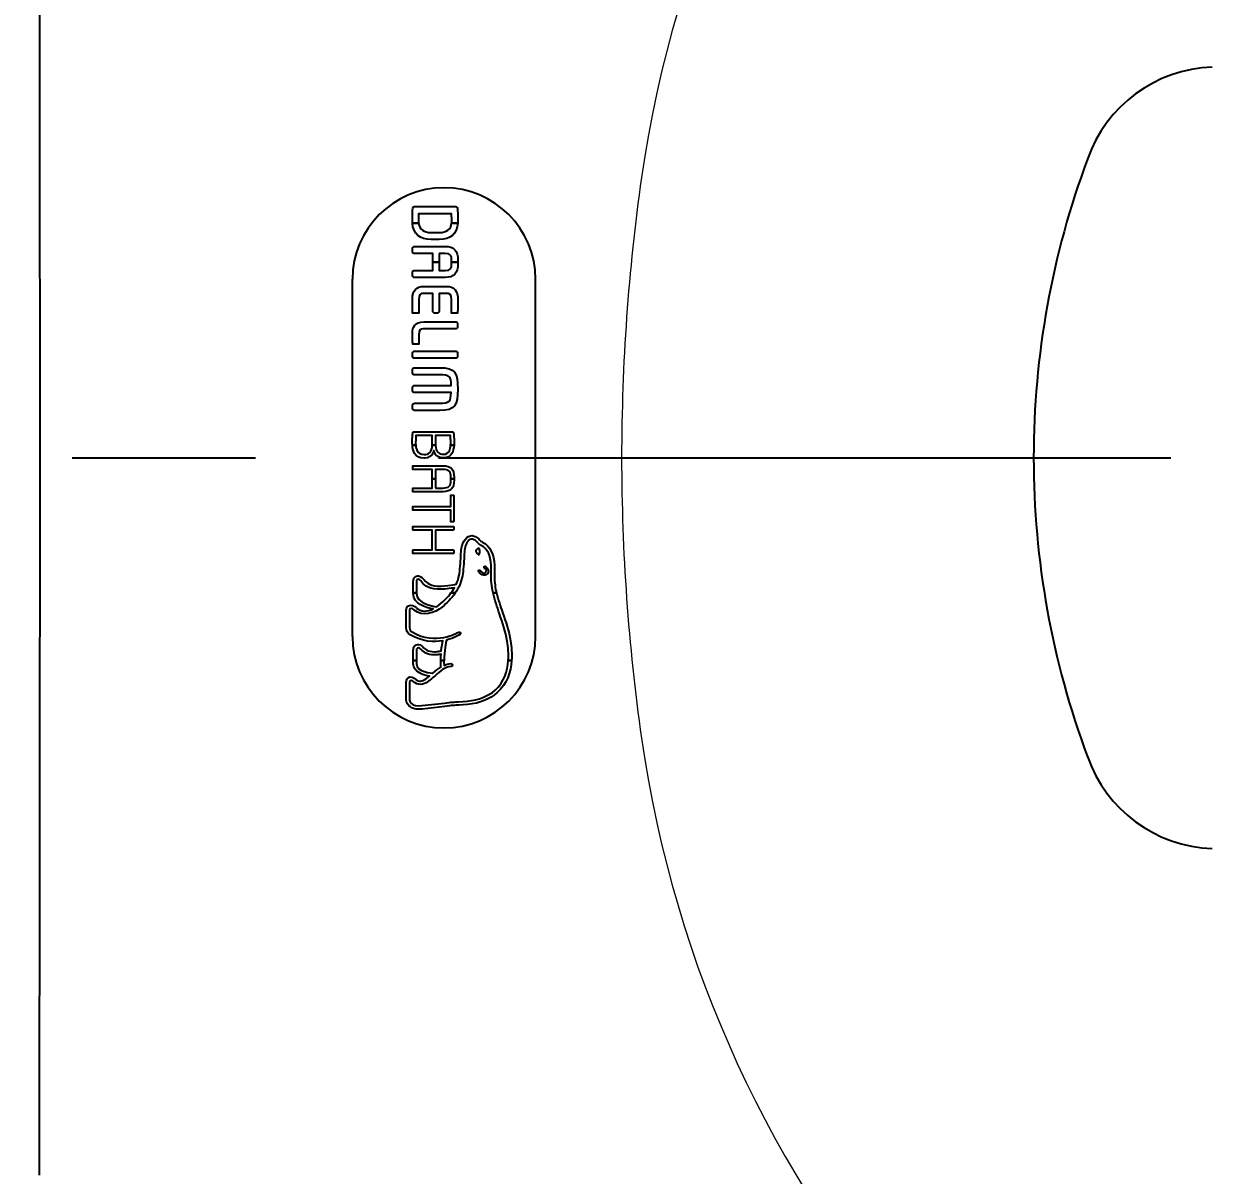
# Model space of a CAD drawing. Header units: millimetres. Extents: x 7257 to 9715, y -364 to 1930.
# Drawn here: x 7629.2 to 7759, y 1187.8 to 1313.5 of the extents above; entities that cross this region are included whole.
import ezdxf
from ezdxf.lldxf.tags import DXFTag

# ---------------------------------------------------------------- set-up
doc = ezdxf.new("R2010")
doc.units = ezdxf.units.MM
doc.linetypes.add('CENTER', pattern=[7, 4, -1, 1, -1])
doc.layers.add('3', color=3, linetype='Continuous', lineweight=15)
doc.layers.add('CENTER', color=2, linetype='CENTER')
doc.layers.add('THIN', color=8, linetype='Continuous')
doc.styles.get("Standard").update_dxf_attribs({"font": 'NanumGothic.ttf'})
tags = doc.linetypes.add('DASHED', pattern=[0.75, 0.5, -0.25]).pattern_tags.tags
tags[6:7] = [DXFTag(74, 4), DXFTag(75, 0), DXFTag(340, '0'), DXFTag(46, 1.0), DXFTag(50, 0.0), DXFTag(44, 0.0), DXFTag(45, 0.0)]
tags[4:5] = [DXFTag(74, 4), DXFTag(75, 0), DXFTag(340, '0'), DXFTag(46, 1.0), DXFTag(50, 0.0), DXFTag(44, 0.0), DXFTag(45, 0.0)]
doc.dimstyles.new('AM_ISO$0', dxfattribs={"dimtxt": 3.5, "dimasz": 2.5, "dimexe": 1, "dimexo": 1, "dimgap": 0.8, "dimtad": 1, "dimdec": 0, "dimlfac": 10, "dimdsep": 46, "dimtxsty": 'Standard', "dimcen": 0, "dimclrd": 256, "dimclre": 256, "dimclrt": 2, "dimadec": 0, "dimazin": 2, "dimtp": 0.1, "dimtm": 0.1, "dimtfac": 0.71, "dimtdec": 0, "dimtmove": 0, "dimatfit": 3, "dimfxl": 0, "dimlwd": -1, "dimlwe": -1, "dimarcsym": 0})

# ---------------------------------------------------------------- blocks, each defined once
blk = doc.blocks.new('*D18')
at = {"color": 3}
for p, q in [((7619.53, 1337.02), (7619.53, 1499.65)), ((8089.53, 1266.89), (8089.53, 1499.65)), ((7633.03, 1498.75), (8076.03, 1498.75))]:
    blk.add_line(p, q, dxfattribs=at)
for points in [[(7633.03, 1501), (7633.03, 1496.5), (7619.53, 1498.75)], [(8076.03, 1501), (8076.03, 1496.5), (8089.53, 1498.75)]]:
    blk.add_solid(points, dxfattribs=at)
at = {"layer": 'Defpoints', "color": 0}
for p in [(8089.53, 1498.75), (7619.53, 1336.12), (8089.53, 1265.99)]:
    blk.add_point(p, dxfattribs=at)
at = {"color": 2, "insert": (7854.53, 1514.07), "char_height": 27, "attachment_point": 5}
blk.add_mtext('470', dxfattribs=at)
blk = doc.blocks.new('2E12E')
at = {"color": 2}
for points in [[(6823.1, 1075.99), (6823.09, 1115.17), (6823.05, 1154.36)], [(6823.05, 997.63), (6823.09, 1036.81), (6823.1, 1075.99)]]:
    blk.add_lwpolyline(points, dxfattribs=at)
at = {"layer": 'THIN', "color": 2, "linetype": 'DASHED', "ltscale": 3}
for p, q in [((6857.22, 1056.49), (6857.22, 1095.49)), ((6877.22, 1056.49), (6877.22, 1095.49))]:
    blk.add_line(p, q, dxfattribs=at)
for centre, start, end in [((6867.22, 1095.49), 0, 180), ((6867.22, 1056.49), 180, 0)]:
    blk.add_arc(centre, 10, start, end, dxfattribs=at)
at = {"layer": 'THIN', "color": 2}
for points, knots in [([(6864.44, 1101.63), (6864.43, 1101.72), (6864.42, 1101.82), (6864.42, 1101.92), (6864.42, 1101.92), (6864.42, 1101.92), (6864.44, 1102.51), (6864.44, 1102.66), (6864.44, 1102.66), (6864.44, 1102.66), (6868.03, 1102.66), (6868.03, 1102.66), (6868.03, 1102.66), (6868.06, 1102.36), (6868.07, 1101.92), (6868.07, 1101.91), (6868.07, 1101.91), (6868.07, 1101.81), (6868.06, 1101.72), (6868.05, 1101.63), (6868.05, 1101.63), (6868.05, 1101.63), (6868.73, 1101.63), (6868.73, 1101.63), (6868.73, 1101.63), (6868.73, 1101.72), (6868.74, 1101.82), (6868.74, 1101.92), (6868.74, 1101.92), (6868.74, 1102.4), (6868.71, 1103.04), (6868.68, 1103.24), (6868.68, 1103.24), (6868.66, 1103.37), (6868.56, 1103.46), (6868.43, 1103.46), (6868.43, 1103.46), (6868.43, 1103.46), (6864.07, 1103.46), (6864.07, 1103.46), (6864.07, 1103.46), (6863.93, 1103.46), (6863.84, 1103.37), (6863.81, 1103.24), (6863.81, 1103.24), (6863.79, 1103.1), (6863.77, 1102.73), (6863.76, 1102.35), (6863.76, 1102.35), (6863.76, 1102.35), (6863.76, 1101.72), (6863.76, 1101.72), (6863.76, 1101.72), (6863.76, 1101.69), (6863.76, 1101.66), (6863.76, 1101.63), (6863.76, 1101.63), (6863.76, 1101.63), (6864.44, 1101.63), (6864.44, 1101.63)], [0, 0, 0, 0, 0.066667, 0.066667, 0.066667, 0.066667, 0.133333, 0.133333, 0.133333, 0.133333, 0.2, 0.2, 0.2, 0.2, 0.266667, 0.266667, 0.266667, 0.266667, 0.333333, 0.333333, 0.333333, 0.333333, 0.4, 0.4, 0.4, 0.4, 0.466667, 0.466667, 0.466667, 0.466667, 0.533333, 0.533333, 0.533333, 0.533333, 0.6, 0.6, 0.6, 0.6, 0.666667, 0.666667, 0.666667, 0.666667, 0.733333, 0.733333, 0.733333, 0.733333, 0.8, 0.8, 0.8, 0.8, 0.866667, 0.866667, 0.866667, 0.866667, 0.933333, 0.933333, 0.933333, 0.933333, 1, 1, 1, 1]), ([(6865.82, 1100.6), (6864.99, 1100.6), (6864.53, 1100.94), (6864.44, 1101.63), (6864.44, 1101.63), (6864.44, 1101.63), (6863.76, 1101.63), (6863.76, 1101.63), (6863.76, 1101.63), (6863.86, 1100.45), (6864.56, 1099.83), (6865.82, 1099.83), (6865.82, 1099.83), (6865.82, 1099.83), (6866.68, 1099.83), (6866.68, 1099.83), (6866.68, 1099.83), (6867.93, 1099.83), (6868.63, 1100.45), (6868.73, 1101.63), (6868.73, 1101.63), (6868.73, 1101.63), (6868.05, 1101.63), (6868.05, 1101.63), (6868.05, 1101.63), (6867.96, 1100.92), (6867.53, 1100.6), (6866.68, 1100.6), (6866.68, 1100.6), (6866.68, 1100.6), (6865.82, 1100.6), (6865.82, 1100.6)], [0, 0, 0, 0, 0.125, 0.125, 0.125, 0.125, 0.25, 0.25, 0.25, 0.25, 0.375, 0.375, 0.375, 0.375, 0.5, 0.5, 0.5, 0.5, 0.625, 0.625, 0.625, 0.625, 0.75, 0.75, 0.75, 0.75, 0.875, 0.875, 0.875, 0.875, 1, 1, 1, 1]), ([(6866.68, 1098.3), (6866.68, 1098.3), (6867.33, 1098.3), (6867.33, 1098.3), (6867.33, 1098.3), (6867.95, 1098.3), (6868.05, 1098.12), (6868.05, 1097.58), (6868.05, 1097.58), (6868.05, 1097.58), (6868.05, 1097.38), (6868.05, 1097.38), (6868.05, 1097.38), (6868.05, 1097.38), (6868.74, 1097.38), (6868.74, 1097.38), (6868.74, 1097.38), (6868.74, 1097.38), (6868.74, 1097.58), (6868.74, 1097.58), (6868.74, 1097.58), (6868.74, 1098.62), (6868.31, 1099.08), (6867.33, 1099.08), (6867.33, 1099.08), (6867.33, 1099.08), (6864.01, 1099.08), (6864.01, 1099.08), (6864.01, 1099.08), (6863.89, 1099.08), (6863.79, 1098.99), (6863.79, 1098.88), (6863.79, 1098.88), (6863.79, 1098.88), (6863.79, 1098.51), (6863.79, 1098.51), (6863.79, 1098.51), (6863.79, 1098.38), (6863.91, 1098.3), (6864.01, 1098.3), (6864.01, 1098.3), (6864.01, 1098.3), (6866, 1098.3), (6866, 1098.3), (6866, 1098.3), (6866, 1098.3), (6866, 1097.38), (6866, 1097.38), (6866, 1097.38), (6866, 1097.38), (6866.68, 1097.38), (6866.68, 1097.38), (6866.68, 1097.38), (6866.68, 1097.38), (6866.68, 1098.3), (6866.68, 1098.3)], [0, 0, 0, 0, 0.071429, 0.071429, 0.071429, 0.071429, 0.142857, 0.142857, 0.142857, 0.142857, 0.214286, 0.214286, 0.214286, 0.214286, 0.285714, 0.285714, 0.285714, 0.285714, 0.357143, 0.357143, 0.357143, 0.357143, 0.428571, 0.428571, 0.428571, 0.428571, 0.5, 0.5, 0.5, 0.5, 0.571429, 0.571429, 0.571429, 0.571429, 0.642857, 0.642857, 0.642857, 0.642857, 0.714286, 0.714286, 0.714286, 0.714286, 0.785714, 0.785714, 0.785714, 0.785714, 0.857143, 0.857143, 0.857143, 0.857143, 0.928571, 0.928571, 0.928571, 0.928571, 1, 1, 1, 1]), ([(6868.05, 1097.38), (6868.05, 1097.38), (6868.05, 1097.2), (6868.05, 1097.2), (6868.05, 1097.2), (6868.05, 1096.65), (6867.95, 1096.47), (6867.33, 1096.47), (6867.33, 1096.47), (6867.33, 1096.47), (6866.68, 1096.47), (6866.68, 1096.47), (6866.68, 1096.47), (6866.68, 1096.47), (6866.68, 1097.38), (6866.68, 1097.38), (6866.68, 1097.38), (6866.68, 1097.38), (6866, 1097.38), (6866, 1097.38), (6866, 1097.38), (6866, 1097.38), (6866, 1096.47), (6866, 1096.47), (6866, 1096.47), (6866, 1096.47), (6864.01, 1096.47), (6864.01, 1096.47), (6864.01, 1096.47), (6863.89, 1096.47), (6863.79, 1096.37), (6863.79, 1096.26), (6863.79, 1096.26), (6863.79, 1096.26), (6863.79, 1095.9), (6863.79, 1095.9), (6863.79, 1095.9), (6863.79, 1095.77), (6863.91, 1095.69), (6864.01, 1095.69), (6864.01, 1095.69), (6864.01, 1095.69), (6867.33, 1095.69), (6867.33, 1095.69), (6867.33, 1095.69), (6868.31, 1095.69), (6868.74, 1096.15), (6868.74, 1097.2), (6868.74, 1097.2), (6868.74, 1097.2), (6868.74, 1097.38), (6868.74, 1097.38), (6868.74, 1097.38), (6868.74, 1097.38), (6868.05, 1097.38), (6868.05, 1097.38)], [0, 0, 0, 0, 0.071429, 0.071429, 0.071429, 0.071429, 0.142857, 0.142857, 0.142857, 0.142857, 0.214286, 0.214286, 0.214286, 0.214286, 0.285714, 0.285714, 0.285714, 0.285714, 0.357143, 0.357143, 0.357143, 0.357143, 0.428571, 0.428571, 0.428571, 0.428571, 0.5, 0.5, 0.5, 0.5, 0.571429, 0.571429, 0.571429, 0.571429, 0.642857, 0.642857, 0.642857, 0.642857, 0.714286, 0.714286, 0.714286, 0.714286, 0.785714, 0.785714, 0.785714, 0.785714, 0.857143, 0.857143, 0.857143, 0.857143, 0.928571, 0.928571, 0.928571, 0.928571, 1, 1, 1, 1]), ([(6863.79, 1091.82), (6863.79, 1091.82), (6863.79, 1091.79), (6863.79, 1091.79), (6863.79, 1091.79), (6863.79, 1091.79), (6864.46, 1091.79), (6864.46, 1091.79), (6864.46, 1091.79), (6864.46, 1091.79), (6864.46, 1093.22), (6864.46, 1093.22), (6864.46, 1093.22), (6864.46, 1093.94), (6864.65, 1093.94), (6865.02, 1093.94), (6865.02, 1093.94), (6865.02, 1093.94), (6866, 1093.94), (6866, 1093.94), (6866, 1093.94), (6866, 1093.94), (6866, 1092.01), (6866, 1092.01), (6866, 1092.01), (6866, 1091.89), (6866.09, 1091.79), (6866.21, 1091.79), (6866.21, 1091.79), (6866.21, 1091.79), (6866.46, 1091.79), (6866.46, 1091.79), (6866.46, 1091.79), (6866.58, 1091.79), (6866.68, 1091.89), (6866.68, 1092.01), (6866.68, 1092.01), (6866.68, 1092.01), (6866.68, 1093.94), (6866.68, 1093.94), (6866.68, 1093.94), (6866.68, 1093.94), (6867.47, 1093.94), (6867.47, 1093.94), (6867.47, 1093.94), (6867.84, 1093.94), (6868.04, 1093.94), (6868.04, 1093.22), (6868.04, 1093.22), (6868.04, 1093.22), (6868.03, 1091.79), (6868.03, 1091.79), (6868.03, 1091.79), (6868.03, 1091.79), (6868.69, 1091.79), (6868.69, 1091.79), (6868.69, 1091.79), (6868.69, 1091.79), (6868.7, 1091.94), (6868.7, 1091.94), (6868.7, 1091.94), (6868.73, 1092.22), (6868.74, 1092.87), (6868.74, 1093.23), (6868.74, 1093.23), (6868.74, 1094.24), (6868.32, 1094.72), (6867.47, 1094.72), (6867.47, 1094.72), (6867.47, 1094.72), (6865.02, 1094.72), (6865.02, 1094.72), (6865.02, 1094.72), (6864.2, 1094.72), (6863.79, 1094.27), (6863.76, 1093.35), (6863.76, 1093.35), (6863.76, 1093.35), (6863.76, 1092.56), (6863.76, 1092.56), (6863.76, 1092.56), (6863.76, 1092.3), (6863.77, 1092.07), (6863.78, 1091.94), (6863.78, 1091.94), (6863.78, 1091.94), (6863.79, 1091.82), (6863.79, 1091.82)], [0, 0, 0, 0, 0.045455, 0.045455, 0.045455, 0.045455, 0.090909, 0.090909, 0.090909, 0.090909, 0.136364, 0.136364, 0.136364, 0.136364, 0.181818, 0.181818, 0.181818, 0.181818, 0.227273, 0.227273, 0.227273, 0.227273, 0.272727, 0.272727, 0.272727, 0.272727, 0.318182, 0.318182, 0.318182, 0.318182, 0.363636, 0.363636, 0.363636, 0.363636, 0.409091, 0.409091, 0.409091, 0.409091, 0.454545, 0.454545, 0.454545, 0.454545, 0.5, 0.5, 0.5, 0.5, 0.545455, 0.545455, 0.545455, 0.545455, 0.590909, 0.590909, 0.590909, 0.590909, 0.636364, 0.636364, 0.636364, 0.636364, 0.681818, 0.681818, 0.681818, 0.681818, 0.727273, 0.727273, 0.727273, 0.727273, 0.772727, 0.772727, 0.772727, 0.772727, 0.818182, 0.818182, 0.818182, 0.818182, 0.863636, 0.863636, 0.863636, 0.863636, 0.909091, 0.909091, 0.909091, 0.909091, 0.954545, 0.954545, 0.954545, 0.954545, 1, 1, 1, 1]), ([(6863.8, 1088.56), (6863.8, 1088.56), (6863.82, 1088.45), (6863.82, 1088.45), (6863.82, 1088.45), (6863.82, 1088.45), (6863.83, 1088.42), (6863.83, 1088.42), (6863.83, 1088.42), (6863.83, 1088.42), (6864.46, 1088.42), (6864.46, 1088.42), (6864.46, 1088.42), (6864.46, 1088.42), (6864.46, 1089.4), (6864.46, 1089.4), (6864.46, 1089.4), (6864.46, 1090.07), (6864.7, 1090.07), (6864.95, 1090.07), (6864.95, 1090.07), (6864.95, 1090.07), (6868.48, 1090.07), (6868.48, 1090.07), (6868.48, 1090.07), (6868.6, 1090.07), (6868.7, 1090.17), (6868.7, 1090.29), (6868.7, 1090.29), (6868.7, 1090.29), (6868.7, 1090.63), (6868.7, 1090.63), (6868.7, 1090.63), (6868.7, 1090.75), (6868.6, 1090.85), (6868.48, 1090.85), (6868.48, 1090.85), (6868.48, 1090.85), (6865.02, 1090.85), (6865.02, 1090.85), (6865.02, 1090.85), (6864.02, 1090.85), (6863.79, 1090.24), (6863.76, 1089.63), (6863.76, 1089.63), (6863.76, 1089.63), (6863.76, 1089.04), (6863.76, 1089.04), (6863.76, 1089.04), (6863.77, 1088.84), (6863.78, 1088.75), (6863.79, 1088.65), (6863.79, 1088.65), (6863.79, 1088.65), (6863.8, 1088.56), (6863.8, 1088.56)], [0, 0, 0, 0, 0.071429, 0.071429, 0.071429, 0.071429, 0.142857, 0.142857, 0.142857, 0.142857, 0.214286, 0.214286, 0.214286, 0.214286, 0.285714, 0.285714, 0.285714, 0.285714, 0.357143, 0.357143, 0.357143, 0.357143, 0.428571, 0.428571, 0.428571, 0.428571, 0.5, 0.5, 0.5, 0.5, 0.571429, 0.571429, 0.571429, 0.571429, 0.642857, 0.642857, 0.642857, 0.642857, 0.714286, 0.714286, 0.714286, 0.714286, 0.785714, 0.785714, 0.785714, 0.785714, 0.857143, 0.857143, 0.857143, 0.857143, 0.928571, 0.928571, 0.928571, 0.928571, 1, 1, 1, 1]), ([(6868.7, 1087.44), (6868.7, 1087.57), (6868.59, 1087.65), (6868.48, 1087.65), (6868.48, 1087.65), (6868.48, 1087.65), (6864.01, 1087.65), (6864.01, 1087.65), (6864.01, 1087.65), (6863.89, 1087.65), (6863.79, 1087.55), (6863.79, 1087.44), (6863.79, 1087.44), (6863.79, 1087.44), (6863.79, 1087.08), (6863.79, 1087.08), (6863.79, 1087.08), (6863.79, 1086.95), (6863.91, 1086.87), (6864.01, 1086.87), (6864.01, 1086.87), (6864.01, 1086.87), (6868.48, 1086.87), (6868.48, 1086.87), (6868.48, 1086.87), (6868.6, 1086.87), (6868.7, 1086.96), (6868.7, 1087.08), (6868.7, 1087.08), (6868.7, 1087.08), (6868.7, 1087.44), (6868.7, 1087.44)], [0, 0, 0, 0, 0.125, 0.125, 0.125, 0.125, 0.25, 0.25, 0.25, 0.25, 0.375, 0.375, 0.375, 0.375, 0.5, 0.5, 0.5, 0.5, 0.625, 0.625, 0.625, 0.625, 0.75, 0.75, 0.75, 0.75, 0.875, 0.875, 0.875, 0.875, 1, 1, 1, 1]), ([(6863.79, 1081.75), (6863.79, 1081.75), (6863.79, 1081.38), (6863.79, 1081.38), (6863.79, 1081.38), (6863.79, 1081.25), (6863.91, 1081.17), (6864.01, 1081.17), (6864.01, 1081.17), (6864.01, 1081.17), (6866.76, 1081.17), (6866.76, 1081.17), (6866.76, 1081.17), (6868.43, 1081.17), (6868.72, 1081.72), (6868.72, 1083.5), (6868.72, 1083.5), (6868.72, 1085.28), (6868.43, 1085.84), (6866.76, 1085.84), (6866.76, 1085.84), (6866.76, 1085.84), (6864.01, 1085.84), (6864.01, 1085.84), (6864.01, 1085.84), (6863.89, 1085.84), (6863.79, 1085.74), (6863.79, 1085.63), (6863.79, 1085.63), (6863.79, 1085.63), (6863.79, 1085.26), (6863.79, 1085.26), (6863.79, 1085.26), (6863.79, 1085.13), (6863.91, 1085.05), (6864.01, 1085.05), (6864.01, 1085.05), (6864.01, 1085.05), (6866.7, 1085.05), (6866.7, 1085.05), (6866.7, 1085.05), (6867.88, 1085.05), (6867.99, 1084.89), (6868, 1083.89), (6868, 1083.89), (6868, 1083.89), (6864.01, 1083.89), (6864.01, 1083.89), (6864.01, 1083.89), (6863.88, 1083.89), (6863.79, 1083.8), (6863.79, 1083.68), (6863.79, 1083.68), (6863.79, 1083.68), (6863.79, 1083.32), (6863.79, 1083.32), (6863.79, 1083.32), (6863.79, 1083.19), (6863.91, 1083.11), (6864.01, 1083.11), (6864.01, 1083.11), (6864.01, 1083.11), (6867.99, 1083.11), (6867.99, 1083.11), (6867.99, 1083.11), (6867.99, 1082.65), (6867.94, 1082.35), (6867.77, 1082.18), (6867.77, 1082.18), (6867.59, 1081.99), (6867.24, 1081.96), (6866.7, 1081.96), (6866.7, 1081.96), (6866.7, 1081.96), (6864.01, 1081.96), (6864.01, 1081.96), (6864.01, 1081.96), (6863.89, 1081.96), (6863.79, 1081.86), (6863.79, 1081.75)], [0, 0, 0, 0, 0.05, 0.05, 0.05, 0.05, 0.1, 0.1, 0.1, 0.1, 0.15, 0.15, 0.15, 0.15, 0.2, 0.2, 0.2, 0.2, 0.25, 0.25, 0.25, 0.25, 0.3, 0.3, 0.3, 0.3, 0.35, 0.35, 0.35, 0.35, 0.4, 0.4, 0.4, 0.4, 0.45, 0.45, 0.45, 0.45, 0.5, 0.5, 0.5, 0.5, 0.55, 0.55, 0.55, 0.55, 0.6, 0.6, 0.6, 0.6, 0.65, 0.65, 0.65, 0.65, 0.7, 0.7, 0.7, 0.7, 0.75, 0.75, 0.75, 0.75, 0.8, 0.8, 0.8, 0.8, 0.85, 0.85, 0.85, 0.85, 0.9, 0.9, 0.9, 0.9, 0.95, 0.95, 0.95, 0.95, 1, 1, 1, 1]), ([(6864.13, 1077.39), (6864.12, 1077.49), (6864.12, 1077.59), (6864.12, 1077.69), (6864.12, 1077.69), (6864.12, 1077.92), (6864.14, 1078.14), (6864.14, 1078.35), (6864.14, 1078.35), (6864.14, 1078.35), (6864.15, 1078.43), (6864.15, 1078.43), (6864.15, 1078.43), (6864.15, 1078.43), (6865.93, 1078.43), (6865.93, 1078.43), (6865.93, 1078.43), (6865.93, 1078.43), (6865.93, 1077.39), (6865.93, 1077.39), (6865.93, 1077.39), (6865.93, 1077.39), (6866.3, 1077.39), (6866.3, 1077.39), (6866.3, 1077.39), (6866.3, 1077.39), (6866.3, 1078.43), (6866.3, 1078.43), (6866.3, 1078.43), (6866.3, 1078.43), (6867.93, 1078.43), (6867.93, 1078.43), (6867.93, 1078.43), (6867.93, 1078.43), (6867.94, 1078.35), (6867.94, 1078.35), (6867.94, 1078.35), (6867.94, 1078.17), (6867.95, 1077.94), (6867.95, 1077.73), (6867.95, 1077.73), (6867.95, 1077.61), (6867.95, 1077.5), (6867.94, 1077.39), (6867.94, 1077.39), (6867.94, 1077.39), (6868.31, 1077.39), (6868.31, 1077.39), (6868.31, 1077.39), (6868.32, 1077.5), (6868.32, 1077.61), (6868.32, 1077.73), (6868.32, 1077.73), (6868.32, 1078.13), (6868.3, 1078.51), (6868.27, 1078.71), (6868.27, 1078.71), (6868.26, 1078.76), (6868.25, 1078.79), (6868.23, 1078.81), (6868.23, 1078.81), (6868.22, 1078.82), (6868.18, 1078.84), (6868.12, 1078.84), (6868.12, 1078.84), (6868.12, 1078.84), (6863.97, 1078.84), (6863.97, 1078.84), (6863.97, 1078.84), (6863.9, 1078.84), (6863.87, 1078.82), (6863.85, 1078.81), (6863.85, 1078.81), (6863.84, 1078.8), (6863.82, 1078.77), (6863.81, 1078.7), (6863.81, 1078.7), (6863.78, 1078.47), (6863.75, 1078.1), (6863.75, 1077.69), (6863.75, 1077.69), (6863.75, 1077.59), (6863.76, 1077.49), (6863.76, 1077.39), (6863.76, 1077.39), (6863.76, 1077.39), (6864.13, 1077.39), (6864.13, 1077.39)], [0, 0, 0, 0, 0.045455, 0.045455, 0.045455, 0.045455, 0.090909, 0.090909, 0.090909, 0.090909, 0.136364, 0.136364, 0.136364, 0.136364, 0.181818, 0.181818, 0.181818, 0.181818, 0.227273, 0.227273, 0.227273, 0.227273, 0.272727, 0.272727, 0.272727, 0.272727, 0.318182, 0.318182, 0.318182, 0.318182, 0.363636, 0.363636, 0.363636, 0.363636, 0.409091, 0.409091, 0.409091, 0.409091, 0.454545, 0.454545, 0.454545, 0.454545, 0.5, 0.5, 0.5, 0.5, 0.545455, 0.545455, 0.545455, 0.545455, 0.590909, 0.590909, 0.590909, 0.590909, 0.636364, 0.636364, 0.636364, 0.636364, 0.681818, 0.681818, 0.681818, 0.681818, 0.727273, 0.727273, 0.727273, 0.727273, 0.772727, 0.772727, 0.772727, 0.772727, 0.818182, 0.818182, 0.818182, 0.818182, 0.863636, 0.863636, 0.863636, 0.863636, 0.909091, 0.909091, 0.909091, 0.909091, 0.954545, 0.954545, 0.954545, 0.954545, 1, 1, 1, 1]), ([(6865.04, 1076.36), (6864.69, 1076.36), (6864.44, 1076.49), (6864.3, 1076.74), (6864.3, 1076.74), (6864.2, 1076.91), (6864.15, 1077.13), (6864.13, 1077.39), (6864.13, 1077.39), (6864.13, 1077.39), (6863.76, 1077.39), (6863.76, 1077.39), (6863.76, 1077.39), (6863.79, 1077.03), (6863.87, 1076.7), (6864.01, 1076.46), (6864.01, 1076.46), (6864.2, 1076.15), (6864.49, 1075.95), (6865, 1075.95), (6865, 1075.95), (6865, 1075.95), (6865.11, 1075.95), (6865.11, 1075.95), (6865.11, 1075.95), (6865.55, 1075.95), (6865.9, 1076.19), (6866.04, 1076.59), (6866.04, 1076.59), (6866.04, 1076.59), (6866.12, 1076.8), (6866.12, 1076.8), (6866.12, 1076.8), (6866.12, 1076.8), (6866.19, 1076.59), (6866.19, 1076.59), (6866.19, 1076.59), (6866.35, 1076.2), (6866.66, 1075.98), (6867.09, 1075.98), (6867.09, 1075.98), (6867.09, 1075.98), (6867.2, 1075.98), (6867.2, 1075.98), (6867.2, 1075.98), (6867.64, 1075.98), (6867.91, 1076.17), (6868.08, 1076.48), (6868.08, 1076.48), (6868.21, 1076.72), (6868.28, 1077.04), (6868.31, 1077.39), (6868.31, 1077.39), (6868.31, 1077.39), (6867.94, 1077.39), (6867.94, 1077.39), (6867.94, 1077.39), (6867.93, 1077.15), (6867.89, 1076.94), (6867.81, 1076.77), (6867.81, 1076.77), (6867.69, 1076.53), (6867.47, 1076.38), (6867.15, 1076.38), (6867.15, 1076.38), (6867.15, 1076.38), (6867.13, 1076.38), (6867.13, 1076.38), (6867.13, 1076.38), (6866.93, 1076.38), (6866.71, 1076.43), (6866.55, 1076.6), (6866.55, 1076.6), (6866.4, 1076.75), (6866.3, 1077.01), (6866.3, 1077.38), (6866.3, 1077.38), (6866.3, 1077.38), (6866.3, 1077.39), (6866.3, 1077.39), (6866.3, 1077.39), (6866.3, 1077.39), (6865.93, 1077.39), (6865.93, 1077.39), (6865.93, 1077.39), (6865.93, 1077.39), (6865.93, 1077.38), (6865.93, 1077.38), (6865.93, 1077.38), (6865.93, 1077), (6865.84, 1076.74), (6865.67, 1076.58), (6865.67, 1076.58), (6865.5, 1076.41), (6865.28, 1076.36), (6865.06, 1076.36), (6865.06, 1076.36), (6865.06, 1076.36), (6865.04, 1076.36), (6865.04, 1076.36)], [0, 0, 0, 0, 0.04, 0.04, 0.04, 0.04, 0.08, 0.08, 0.08, 0.08, 0.12, 0.12, 0.12, 0.12, 0.16, 0.16, 0.16, 0.16, 0.2, 0.2, 0.2, 0.2, 0.24, 0.24, 0.24, 0.24, 0.28, 0.28, 0.28, 0.28, 0.32, 0.32, 0.32, 0.32, 0.36, 0.36, 0.36, 0.36, 0.4, 0.4, 0.4, 0.4, 0.44, 0.44, 0.44, 0.44, 0.48, 0.48, 0.48, 0.48, 0.52, 0.52, 0.52, 0.52, 0.56, 0.56, 0.56, 0.56, 0.6, 0.6, 0.6, 0.6, 0.64, 0.64, 0.64, 0.64, 0.68, 0.68, 0.68, 0.68, 0.72, 0.72, 0.72, 0.72, 0.76, 0.76, 0.76, 0.76, 0.8, 0.8, 0.8, 0.8, 0.84, 0.84, 0.84, 0.84, 0.88, 0.88, 0.88, 0.88, 0.92, 0.92, 0.92, 0.92, 0.96, 0.96, 0.96, 0.96, 1, 1, 1, 1]), ([(6866.29, 1073.71), (6866.29, 1073.71), (6866.29, 1074.72), (6866.29, 1074.72), (6866.29, 1074.72), (6866.29, 1074.72), (6867.09, 1074.72), (6867.09, 1074.72), (6867.09, 1074.72), (6867.42, 1074.72), (6867.64, 1074.67), (6867.79, 1074.52), (6867.79, 1074.52), (6867.93, 1074.37), (6867.96, 1074.15), (6867.96, 1073.86), (6867.96, 1073.86), (6867.96, 1073.86), (6867.96, 1073.71), (6867.96, 1073.71), (6867.96, 1073.71), (6867.96, 1073.71), (6868.32, 1073.71), (6868.32, 1073.71), (6868.32, 1073.71), (6868.32, 1073.71), (6868.32, 1073.86), (6868.32, 1073.86), (6868.32, 1073.86), (6868.32, 1074.3), (6868.23, 1074.62), (6868.05, 1074.82), (6868.05, 1074.82), (6867.87, 1075.02), (6867.57, 1075.13), (6867.11, 1075.13), (6867.11, 1075.13), (6867.11, 1075.13), (6863.84, 1075.13), (6863.84, 1075.13), (6863.84, 1075.13), (6863.84, 1075.13), (6863.82, 1075.12), (6863.81, 1075.11), (6863.81, 1075.11), (6863.8, 1075.1), (6863.8, 1075.1), (6863.8, 1075.09), (6863.8, 1075.09), (6863.8, 1075.09), (6863.8, 1074.75), (6863.8, 1074.75), (6863.8, 1074.75), (6863.8, 1074.74), (6863.81, 1074.72), (6863.84, 1074.72), (6863.84, 1074.72), (6863.84, 1074.72), (6865.93, 1074.72), (6865.93, 1074.72), (6865.93, 1074.72), (6865.93, 1074.72), (6865.93, 1073.71), (6865.93, 1073.71), (6865.93, 1073.71), (6865.93, 1073.71), (6866.29, 1073.71), (6866.29, 1073.71)], [0, 0, 0, 0, 0.058824, 0.058824, 0.058824, 0.058824, 0.117647, 0.117647, 0.117647, 0.117647, 0.176471, 0.176471, 0.176471, 0.176471, 0.235294, 0.235294, 0.235294, 0.235294, 0.294118, 0.294118, 0.294118, 0.294118, 0.352941, 0.352941, 0.352941, 0.352941, 0.411765, 0.411765, 0.411765, 0.411765, 0.470588, 0.470588, 0.470588, 0.470588, 0.529412, 0.529412, 0.529412, 0.529412, 0.588235, 0.588235, 0.588235, 0.588235, 0.647059, 0.647059, 0.647059, 0.647059, 0.705882, 0.705882, 0.705882, 0.705882, 0.764706, 0.764706, 0.764706, 0.764706, 0.823529, 0.823529, 0.823529, 0.823529, 0.882353, 0.882353, 0.882353, 0.882353, 0.941176, 0.941176, 0.941176, 0.941176, 1, 1, 1, 1]), ([(6866.29, 1072.69), (6866.29, 1072.69), (6866.29, 1073.71), (6866.29, 1073.71), (6866.29, 1073.71), (6866.29, 1073.71), (6865.93, 1073.71), (6865.93, 1073.71), (6865.93, 1073.71), (6865.93, 1073.71), (6865.93, 1072.69), (6865.93, 1072.69), (6865.93, 1072.69), (6865.93, 1072.69), (6863.84, 1072.69), (6863.84, 1072.69), (6863.84, 1072.69), (6863.81, 1072.69), (6863.8, 1072.67), (6863.8, 1072.66), (6863.8, 1072.66), (6863.8, 1072.66), (6863.8, 1072.32), (6863.8, 1072.32), (6863.8, 1072.32), (6863.8, 1072.31), (6863.8, 1072.31), (6863.81, 1072.3), (6863.81, 1072.3), (6863.82, 1072.29), (6863.84, 1072.28), (6863.84, 1072.28), (6863.84, 1072.28), (6863.84, 1072.28), (6867.11, 1072.28), (6867.11, 1072.28), (6867.11, 1072.28), (6867.57, 1072.29), (6867.87, 1072.4), (6868.05, 1072.6), (6868.05, 1072.6), (6868.23, 1072.8), (6868.32, 1073.11), (6868.32, 1073.55), (6868.32, 1073.55), (6868.32, 1073.55), (6868.32, 1073.71), (6868.32, 1073.71), (6868.32, 1073.71), (6868.32, 1073.71), (6867.96, 1073.71), (6867.96, 1073.71), (6867.96, 1073.71), (6867.96, 1073.71), (6867.96, 1073.55), (6867.96, 1073.55), (6867.96, 1073.55), (6867.96, 1073.26), (6867.93, 1073.04), (6867.79, 1072.89), (6867.79, 1072.89), (6867.64, 1072.74), (6867.42, 1072.69), (6867.09, 1072.69), (6867.09, 1072.69), (6867.09, 1072.69), (6866.29, 1072.69), (6866.29, 1072.69)], [0, 0, 0, 0, 0.058824, 0.058824, 0.058824, 0.058824, 0.117647, 0.117647, 0.117647, 0.117647, 0.176471, 0.176471, 0.176471, 0.176471, 0.235294, 0.235294, 0.235294, 0.235294, 0.294118, 0.294118, 0.294118, 0.294118, 0.352941, 0.352941, 0.352941, 0.352941, 0.411765, 0.411765, 0.411765, 0.411765, 0.470588, 0.470588, 0.470588, 0.470588, 0.529412, 0.529412, 0.529412, 0.529412, 0.588235, 0.588235, 0.588235, 0.588235, 0.647059, 0.647059, 0.647059, 0.647059, 0.705882, 0.705882, 0.705882, 0.705882, 0.764706, 0.764706, 0.764706, 0.764706, 0.823529, 0.823529, 0.823529, 0.823529, 0.882353, 0.882353, 0.882353, 0.882353, 0.941176, 0.941176, 0.941176, 0.941176, 1, 1, 1, 1]), ([(6868.28, 1069.04), (6868.28, 1069.04), (6868.28, 1071.89), (6868.28, 1071.89), (6868.28, 1071.89), (6868.28, 1071.92), (6868.25, 1071.93), (6868.24, 1071.93), (6868.24, 1071.93), (6868.24, 1071.93), (6867.97, 1071.93), (6867.97, 1071.93), (6867.97, 1071.93), (6867.96, 1071.93), (6867.96, 1071.93), (6867.96, 1071.93), (6867.96, 1071.93), (6867.96, 1071.93), (6867.95, 1071.91), (6867.95, 1071.89), (6867.95, 1071.89), (6867.95, 1071.89), (6867.95, 1070.67), (6867.95, 1070.67), (6867.95, 1070.67), (6867.95, 1070.67), (6863.84, 1070.67), (6863.84, 1070.67), (6863.84, 1070.67), (6863.81, 1070.67), (6863.8, 1070.65), (6863.8, 1070.64), (6863.8, 1070.64), (6863.8, 1070.64), (6863.8, 1070.29), (6863.8, 1070.29), (6863.8, 1070.29), (6863.8, 1070.28), (6863.81, 1070.26), (6863.84, 1070.26), (6863.84, 1070.26), (6863.84, 1070.26), (6867.95, 1070.26), (6867.95, 1070.26), (6867.95, 1070.26), (6867.95, 1070.26), (6867.95, 1069.04), (6867.95, 1069.04), (6867.95, 1069.04), (6867.96, 1069), (6867.96, 1069), (6867.97, 1069), (6867.97, 1069), (6867.97, 1069), (6868.24, 1069), (6868.24, 1069), (6868.24, 1069), (6868.27, 1069.01), (6868.27, 1069.01), (6868.28, 1069.04)], [0, 0, 0, 0, 0.066667, 0.066667, 0.066667, 0.066667, 0.133333, 0.133333, 0.133333, 0.133333, 0.2, 0.2, 0.2, 0.2, 0.266667, 0.266667, 0.266667, 0.266667, 0.333333, 0.333333, 0.333333, 0.333333, 0.4, 0.4, 0.4, 0.4, 0.466667, 0.466667, 0.466667, 0.466667, 0.533333, 0.533333, 0.533333, 0.533333, 0.6, 0.6, 0.6, 0.6, 0.666667, 0.666667, 0.666667, 0.666667, 0.733333, 0.733333, 0.733333, 0.733333, 0.8, 0.8, 0.8, 0.8, 0.866667, 0.866667, 0.866667, 0.866667, 0.933333, 0.933333, 0.933333, 0.933333, 1, 1, 1, 1]), ([(6868.28, 1065.58), (6868.28, 1065.58), (6868.28, 1065.89), (6868.28, 1065.89), (6868.28, 1065.89), (6868.28, 1065.91), (6868.25, 1065.93), (6868.23, 1065.93), (6868.23, 1065.93), (6868.23, 1065.93), (6866.3, 1065.93), (6866.3, 1065.93), (6866.3, 1065.93), (6866.3, 1065.93), (6866.3, 1068.1), (6866.3, 1068.1), (6866.3, 1068.1), (6866.3, 1068.1), (6868.23, 1068.1), (6868.23, 1068.1), (6868.23, 1068.1), (6868.25, 1068.1), (6868.28, 1068.12), (6868.28, 1068.14), (6868.28, 1068.14), (6868.28, 1068.14), (6868.28, 1068.45), (6868.28, 1068.45), (6868.28, 1068.45), (6868.28, 1068.48), (6868.25, 1068.5), (6868.23, 1068.5), (6868.23, 1068.5), (6868.23, 1068.5), (6863.84, 1068.5), (6863.84, 1068.5), (6863.84, 1068.5), (6863.82, 1068.5), (6863.8, 1068.48), (6863.8, 1068.45), (6863.8, 1068.45), (6863.8, 1068.45), (6863.8, 1068.14), (6863.8, 1068.14), (6863.8, 1068.14), (6863.8, 1068.12), (6863.82, 1068.1), (6863.84, 1068.1), (6863.84, 1068.1), (6863.84, 1068.1), (6865.93, 1068.1), (6865.93, 1068.1), (6865.93, 1068.1), (6865.93, 1068.1), (6865.93, 1065.93), (6865.93, 1065.93), (6865.93, 1065.93), (6865.93, 1065.93), (6863.84, 1065.93), (6863.84, 1065.93), (6863.84, 1065.93), (6863.82, 1065.93), (6863.8, 1065.91), (6863.8, 1065.89), (6863.8, 1065.89), (6863.8, 1065.89), (6863.8, 1065.58), (6863.8, 1065.58), (6863.8, 1065.58), (6863.8, 1065.56), (6863.82, 1065.54), (6863.84, 1065.54), (6863.84, 1065.54), (6863.84, 1065.54), (6868.23, 1065.54), (6868.23, 1065.54), (6868.23, 1065.54), (6868.25, 1065.54), (6868.28, 1065.56), (6868.28, 1065.58)], [0, 0, 0, 0, 0.05, 0.05, 0.05, 0.05, 0.1, 0.1, 0.1, 0.1, 0.15, 0.15, 0.15, 0.15, 0.2, 0.2, 0.2, 0.2, 0.25, 0.25, 0.25, 0.25, 0.3, 0.3, 0.3, 0.3, 0.35, 0.35, 0.35, 0.35, 0.4, 0.4, 0.4, 0.4, 0.45, 0.45, 0.45, 0.45, 0.5, 0.5, 0.5, 0.5, 0.55, 0.55, 0.55, 0.55, 0.6, 0.6, 0.6, 0.6, 0.65, 0.65, 0.65, 0.65, 0.7, 0.7, 0.7, 0.7, 0.75, 0.75, 0.75, 0.75, 0.8, 0.8, 0.8, 0.8, 0.85, 0.85, 0.85, 0.85, 0.9, 0.9, 0.9, 0.9, 0.95, 0.95, 0.95, 0.95, 1, 1, 1, 1]), ([(6868.44, 1061.23), (6868.81, 1061.77), (6869.11, 1062.4), (6869.23, 1063.1), (6869.23, 1063.1), (6869.33, 1063.64), (6869.38, 1064.53), (6869.42, 1065.25), (6869.42, 1065.25), (6869.42, 1065.25), (6869.46, 1065.91), (6869.46, 1065.91), (6869.46, 1065.91), (6869.49, 1066.28), (6869.71, 1066.88), (6870.07, 1067.07), (6870.07, 1067.07), (6870.21, 1067.15), (6870.36, 1067.14), (6870.53, 1067.04), (6870.53, 1067.04), (6870.64, 1066.98), (6870.73, 1066.88), (6870.83, 1066.79), (6870.83, 1066.79), (6870.95, 1066.67), (6871.07, 1066.55), (6871.23, 1066.46), (6871.23, 1066.46), (6871.23, 1066.46), (6871.28, 1066.43), (6871.28, 1066.43), (6871.28, 1066.43), (6871.96, 1066.07), (6872.33, 1065.34), (6872.36, 1064.24), (6872.36, 1064.24), (6872.36, 1064.24), (6872.36, 1063.62), (6872.36, 1063.62), (6872.36, 1063.62), (6872.37, 1062.94), (6872.37, 1062.18), (6872.51, 1061.54), (6872.51, 1061.54), (6872.53, 1061.44), (6872.55, 1061.33), (6872.58, 1061.23), (6872.58, 1061.23), (6872.58, 1061.23), (6872.95, 1061.23), (6872.95, 1061.23), (6872.95, 1061.23), (6872.92, 1061.36), (6872.89, 1061.49), (6872.86, 1061.62), (6872.86, 1061.62), (6872.74, 1062.22), (6872.73, 1062.96), (6872.73, 1063.62), (6872.73, 1063.62), (6872.73, 1063.62), (6872.72, 1064.25), (6872.72, 1064.25), (6872.72, 1064.25), (6872.69, 1065.49), (6872.26, 1066.34), (6871.45, 1066.76), (6871.45, 1066.76), (6871.45, 1066.76), (6871.41, 1066.78), (6871.41, 1066.78), (6871.41, 1066.78), (6871.29, 1066.85), (6871.19, 1066.95), (6871.09, 1067.05), (6871.09, 1067.05), (6870.98, 1067.16), (6870.86, 1067.27), (6870.72, 1067.36), (6870.72, 1067.36), (6870.44, 1067.52), (6870.16, 1067.53), (6869.9, 1067.4), (6869.9, 1067.4), (6869.4, 1067.13), (6869.13, 1066.38), (6869.1, 1065.93), (6869.1, 1065.93), (6869.1, 1065.93), (6869.06, 1065.27), (6869.06, 1065.27), (6869.06, 1065.27), (6869.02, 1064.56), (6868.97, 1063.68), (6868.87, 1063.16), (6868.87, 1063.16), (6868.81, 1062.83), (6868.71, 1062.51), (6868.57, 1062.21), (6868.57, 1062.21), (6868.54, 1062.2), (6867.58, 1061.93), (6866.51, 1061.99), (6866.51, 1061.99), (6865.53, 1062.04), (6865.2, 1062.46), (6864.95, 1062.77), (6864.95, 1062.77), (6864.95, 1062.77), (6864.71, 1063.07), (6864.42, 1063.09), (6864.42, 1063.09), (6864.27, 1063.11), (6864.13, 1063.06), (6864.03, 1062.97), (6864.03, 1062.97), (6863.92, 1062.87), (6863.86, 1062.71), (6863.86, 1062.51), (6863.86, 1062.51), (6863.86, 1062.51), (6863.86, 1061.23), (6863.86, 1061.23), (6863.86, 1061.23), (6863.86, 1061.23), (6864.21, 1061.23), (6864.21, 1061.23), (6864.21, 1061.23), (6864.21, 1061.23), (6864.21, 1062.51), (6864.21, 1062.51), (6864.21, 1062.51), (6864.21, 1062.62), (6864.29, 1062.73), (6864.42, 1062.73), (6864.42, 1062.73), (6864.55, 1062.73), (6864.68, 1062.56), (6864.68, 1062.55), (6864.68, 1062.55), (6864.95, 1062.21), (6865.36, 1061.7), (6866.49, 1061.64), (6866.49, 1061.64), (6867.26, 1061.6), (6867.97, 1061.72), (6868.36, 1061.8), (6868.36, 1061.8), (6868.36, 1061.8), (6868.23, 1061.57), (6867.97, 1061.23), (6867.97, 1061.23), (6867.97, 1061.23), (6868.44, 1061.23), (6868.44, 1061.23)], [0, 0, 0, 0, 0.025641, 0.025641, 0.025641, 0.025641, 0.051282, 0.051282, 0.051282, 0.051282, 0.076923, 0.076923, 0.076923, 0.076923, 0.102564, 0.102564, 0.102564, 0.102564, 0.128205, 0.128205, 0.128205, 0.128205, 0.153846, 0.153846, 0.153846, 0.153846, 0.179487, 0.179487, 0.179487, 0.179487, 0.205128, 0.205128, 0.205128, 0.205128, 0.230769, 0.230769, 0.230769, 0.230769, 0.25641, 0.25641, 0.25641, 0.25641, 0.282051, 0.282051, 0.282051, 0.282051, 0.307692, 0.307692, 0.307692, 0.307692, 0.333333, 0.333333, 0.333333, 0.333333, 0.358974, 0.358974, 0.358974, 0.358974, 0.384615, 0.384615, 0.384615, 0.384615, 0.410256, 0.410256, 0.410256, 0.410256, 0.435897, 0.435897, 0.435897, 0.435897, 0.461538, 0.461538, 0.461538, 0.461538, 0.487179, 0.487179, 0.487179, 0.487179, 0.512821, 0.512821, 0.512821, 0.512821, 0.538462, 0.538462, 0.538462, 0.538462, 0.564103, 0.564103, 0.564103, 0.564103, 0.589744, 0.589744, 0.589744, 0.589744, 0.615385, 0.615385, 0.615385, 0.615385, 0.641026, 0.641026, 0.641026, 0.641026, 0.666667, 0.666667, 0.666667, 0.666667, 0.692308, 0.692308, 0.692308, 0.692308, 0.717949, 0.717949, 0.717949, 0.717949, 0.74359, 0.74359, 0.74359, 0.74359, 0.769231, 0.769231, 0.769231, 0.769231, 0.794872, 0.794872, 0.794872, 0.794872, 0.820513, 0.820513, 0.820513, 0.820513, 0.846154, 0.846154, 0.846154, 0.846154, 0.871795, 0.871795, 0.871795, 0.871795, 0.897436, 0.897436, 0.897436, 0.897436, 0.923077, 0.923077, 0.923077, 0.923077, 0.948718, 0.948718, 0.948718, 0.948718, 0.974359, 0.974359, 0.974359, 0.974359, 1, 1, 1, 1]), ([(6871.08, 1066.04), (6871.08, 1066.04), (6871.2, 1065.76), (6871.07, 1065.42), (6871.07, 1065.42), (6871.07, 1065.42), (6871.05, 1065.38), (6870.97, 1065.43), (6870.97, 1065.43), (6870.75, 1065.6), (6870.7, 1065.76), (6870.7, 1065.76), (6870.7, 1065.76), (6870.7, 1065.76), (6870.65, 1065.88), (6870.74, 1065.95), (6870.74, 1065.95), (6870.9, 1066.09), (6870.99, 1066.09), (6870.99, 1066.09), (6870.99, 1066.09), (6870.99, 1066.09), (6871.06, 1066.11), (6871.08, 1066.04)], [0, 0, 0, 0, 0.166667, 0.166667, 0.166667, 0.166667, 0.333333, 0.333333, 0.333333, 0.333333, 0.5, 0.5, 0.5, 0.5, 0.666667, 0.666667, 0.666667, 0.666667, 0.833333, 0.833333, 0.833333, 0.833333, 1, 1, 1, 1]), ([(6871.78, 1064.11), (6871.74, 1064.15), (6871.66, 1064.16), (6871.62, 1064.11), (6871.62, 1064.11), (6871.58, 1064.07), (6871.6, 1063.99), (6871.64, 1063.95), (6871.64, 1063.95), (6871.66, 1063.93), (6871.93, 1063.7), (6871.8, 1063.51), (6871.8, 1063.51), (6871.74, 1063.43), (6871.67, 1063.4), (6871.58, 1063.41), (6871.58, 1063.41), (6871.42, 1063.43), (6871.25, 1063.56), (6871.19, 1063.65), (6871.19, 1063.65), (6871.16, 1063.71), (6871.09, 1063.74), (6871.04, 1063.72), (6871.04, 1063.72), (6870.98, 1063.69), (6870.97, 1063.62), (6871, 1063.57), (6871, 1063.57), (6871.07, 1063.4), (6871.34, 1063.19), (6871.58, 1063.17), (6871.58, 1063.17), (6871.75, 1063.15), (6871.89, 1063.22), (6871.99, 1063.36), (6871.99, 1063.36), (6872.2, 1063.66), (6871.92, 1063.99), (6871.78, 1064.11)], [0, 0, 0, 0, 0.1, 0.1, 0.1, 0.1, 0.2, 0.2, 0.2, 0.2, 0.3, 0.3, 0.3, 0.3, 0.4, 0.4, 0.4, 0.4, 0.5, 0.5, 0.5, 0.5, 0.6, 0.6, 0.6, 0.6, 0.7, 0.7, 0.7, 0.7, 0.8, 0.8, 0.8, 0.8, 0.9, 0.9, 0.9, 0.9, 1, 1, 1, 1]), ([(6867.22, 1053.84), (6867.23, 1054.89), (6867.42, 1055.84), (6867.48, 1056.09), (6867.48, 1056.09), (6868.36, 1056.31), (6868.93, 1056.67), (6868.95, 1056.67), (6868.95, 1056.67), (6869.03, 1056.73), (6869.06, 1056.82), (6869.02, 1056.89), (6869.02, 1056.89), (6868.98, 1056.96), (6868.87, 1056.98), (6868.79, 1056.93), (6868.79, 1056.93), (6868.76, 1056.91), (6866.26, 1055.44), (6863.73, 1056.97), (6863.73, 1056.97), (6863.55, 1057.08), (6863.46, 1057.23), (6863.46, 1057.45), (6863.46, 1057.45), (6863.46, 1057.45), (6863.46, 1059.35), (6863.46, 1059.35), (6863.46, 1059.35), (6863.46, 1059.43), (6863.51, 1059.55), (6863.65, 1059.55), (6863.65, 1059.55), (6863.78, 1059.55), (6863.97, 1059.36), (6863.97, 1059.36), (6863.97, 1059.36), (6864.83, 1058.59), (6866.16, 1058.98), (6867.05, 1059.72), (6867.05, 1059.72), (6867.5, 1060.1), (6868.01, 1060.61), (6868.44, 1061.23), (6868.44, 1061.23), (6868.44, 1061.23), (6867.97, 1061.23), (6867.97, 1061.23), (6867.97, 1061.23), (6867.65, 1060.8), (6867.13, 1060.22), (6866.44, 1059.73), (6866.44, 1059.73), (6865.92, 1059.79), (6864.21, 1060.09), (6864.21, 1061.17), (6864.21, 1061.17), (6864.21, 1061.17), (6864.21, 1061.23), (6864.21, 1061.23), (6864.21, 1061.23), (6864.21, 1061.23), (6863.86, 1061.23), (6863.86, 1061.23), (6863.86, 1061.23), (6863.86, 1061.23), (6863.86, 1061.17), (6863.86, 1061.17), (6863.86, 1061.17), (6863.86, 1060.07), (6865.15, 1059.6), (6866.05, 1059.48), (6866.05, 1059.48), (6865.4, 1059.16), (6864.68, 1059.17), (6864.22, 1059.58), (6864.22, 1059.58), (6864.22, 1059.58), (6863.89, 1059.94), (6863.57, 1059.9), (6863.57, 1059.9), (6863.23, 1059.86), (6863.1, 1059.58), (6863.1, 1059.36), (6863.1, 1059.36), (6863.1, 1059.36), (6863.1, 1057.45), (6863.1, 1057.45), (6863.1, 1057.45), (6863.1, 1057.11), (6863.25, 1056.83), (6863.54, 1056.66), (6863.54, 1056.66), (6864.83, 1055.88), (6866.1, 1055.84), (6867.09, 1056.01), (6867.09, 1056.01), (6867.04, 1055.78), (6866.97, 1055.38), (6866.92, 1054.9), (6866.92, 1054.9), (6866.78, 1054.88), (6866.48, 1054.83), (6866.48, 1054.83), (6866.48, 1054.83), (6866.37, 1054.81), (6866.26, 1054.81), (6866.17, 1054.81), (6866.17, 1054.81), (6865.42, 1054.81), (6865.1, 1055.14), (6864.92, 1055.33), (6864.92, 1055.33), (6864.92, 1055.33), (6864.67, 1055.58), (6864.45, 1055.61), (6864.45, 1055.61), (6864.45, 1055.61), (6864.23, 1055.67), (6864.03, 1055.48), (6864.03, 1055.48), (6863.92, 1055.37), (6863.86, 1055.2), (6863.86, 1054.97), (6863.86, 1054.97), (6863.86, 1054.97), (6863.86, 1053.84), (6863.86, 1053.84), (6863.86, 1053.84), (6863.86, 1053.84), (6864.21, 1053.84), (6864.21, 1053.84), (6864.21, 1053.84), (6864.21, 1053.84), (6864.21, 1055.02), (6864.21, 1055.02), (6864.21, 1055.02), (6864.21, 1055.13), (6864.3, 1055.23), (6864.42, 1055.23), (6864.42, 1055.23), (6864.53, 1055.23), (6864.67, 1055.1), (6864.68, 1055.09), (6864.68, 1055.09), (6864.98, 1054.77), (6865.39, 1054.46), (6866.16, 1054.46), (6866.16, 1054.46), (6866.27, 1054.46), (6866.39, 1054.47), (6866.52, 1054.48), (6866.52, 1054.48), (6866.52, 1054.48), (6866.74, 1054.52), (6866.89, 1054.54), (6866.89, 1054.54), (6866.87, 1054.33), (6866.86, 1054.09), (6866.86, 1053.84), (6866.86, 1053.84), (6866.86, 1053.84), (6867.22, 1053.84), (6867.22, 1053.84)], [0, 0, 0, 0, 0.02439, 0.02439, 0.02439, 0.02439, 0.04878, 0.04878, 0.04878, 0.04878, 0.073171, 0.073171, 0.073171, 0.073171, 0.097561, 0.097561, 0.097561, 0.097561, 0.121951, 0.121951, 0.121951, 0.121951, 0.146341, 0.146341, 0.146341, 0.146341, 0.170732, 0.170732, 0.170732, 0.170732, 0.195122, 0.195122, 0.195122, 0.195122, 0.219512, 0.219512, 0.219512, 0.219512, 0.243902, 0.243902, 0.243902, 0.243902, 0.268293, 0.268293, 0.268293, 0.268293, 0.292683, 0.292683, 0.292683, 0.292683, 0.317073, 0.317073, 0.317073, 0.317073, 0.341463, 0.341463, 0.341463, 0.341463, 0.365854, 0.365854, 0.365854, 0.365854, 0.390244, 0.390244, 0.390244, 0.390244, 0.414634, 0.414634, 0.414634, 0.414634, 0.439024, 0.439024, 0.439024, 0.439024, 0.463415, 0.463415, 0.463415, 0.463415, 0.487805, 0.487805, 0.487805, 0.487805, 0.512195, 0.512195, 0.512195, 0.512195, 0.536585, 0.536585, 0.536585, 0.536585, 0.560976, 0.560976, 0.560976, 0.560976, 0.585366, 0.585366, 0.585366, 0.585366, 0.609756, 0.609756, 0.609756, 0.609756, 0.634146, 0.634146, 0.634146, 0.634146, 0.658537, 0.658537, 0.658537, 0.658537, 0.682927, 0.682927, 0.682927, 0.682927, 0.707317, 0.707317, 0.707317, 0.707317, 0.731707, 0.731707, 0.731707, 0.731707, 0.756098, 0.756098, 0.756098, 0.756098, 0.780488, 0.780488, 0.780488, 0.780488, 0.804878, 0.804878, 0.804878, 0.804878, 0.829268, 0.829268, 0.829268, 0.829268, 0.853659, 0.853659, 0.853659, 0.853659, 0.878049, 0.878049, 0.878049, 0.878049, 0.902439, 0.902439, 0.902439, 0.902439, 0.926829, 0.926829, 0.926829, 0.926829, 0.95122, 0.95122, 0.95122, 0.95122, 0.97561, 0.97561, 0.97561, 0.97561, 1, 1, 1, 1]), ([(6872.58, 1061.23), (6872.76, 1060.46), (6873.02, 1059.7), (6873.27, 1058.96), (6873.27, 1058.96), (6873.61, 1057.99), (6873.95, 1056.98), (6874.12, 1055.95), (6874.12, 1055.95), (6874.23, 1055.31), (6874.29, 1054.58), (6874.24, 1053.84), (6874.24, 1053.84), (6874.24, 1053.84), (6874.6, 1053.84), (6874.6, 1053.84), (6874.6, 1053.84), (6874.66, 1054.6), (6874.59, 1055.35), (6874.48, 1056.01), (6874.48, 1056.01), (6874.31, 1057.07), (6873.96, 1058.09), (6873.62, 1059.08), (6873.62, 1059.08), (6873.38, 1059.78), (6873.13, 1060.5), (6872.95, 1061.23), (6872.95, 1061.23), (6872.95, 1061.23), (6872.58, 1061.23), (6872.58, 1061.23)], [0, 0, 0, 0, 0.125, 0.125, 0.125, 0.125, 0.25, 0.25, 0.25, 0.25, 0.375, 0.375, 0.375, 0.375, 0.5, 0.5, 0.5, 0.5, 0.625, 0.625, 0.625, 0.625, 0.75, 0.75, 0.75, 0.75, 0.875, 0.875, 0.875, 0.875, 1, 1, 1, 1]), ([(6863.67, 1049.14), (6863.46, 1049.33), (6863.46, 1049.57), (6863.46, 1049.58), (6863.46, 1049.58), (6863.46, 1049.58), (6863.46, 1051.46), (6863.46, 1051.46), (6863.46, 1051.46), (6863.46, 1051.57), (6863.51, 1051.66), (6863.64, 1051.66), (6863.64, 1051.66), (6863.84, 1051.66), (6864, 1051.4), (6864.25, 1051.31), (6864.25, 1051.31), (6864.52, 1051.21), (6864.82, 1051.22), (6865.08, 1051.34), (6865.08, 1051.34), (6865.55, 1051.56), (6865.92, 1051.9), (6866.28, 1052.22), (6866.28, 1052.22), (6866.79, 1052.67), (6867.29, 1053.16), (6867.99, 1053.2), (6867.99, 1053.2), (6868.09, 1053.2), (6868.19, 1053.24), (6868.18, 1053.34), (6868.18, 1053.34), (6868.18, 1053.45), (6868.09, 1053.51), (6867.96, 1053.51), (6867.96, 1053.51), (6867.69, 1053.49), (6867.45, 1053.42), (6867.22, 1053.32), (6867.22, 1053.32), (6867.22, 1053.5), (6867.21, 1053.67), (6867.22, 1053.84), (6867.22, 1053.84), (6867.22, 1053.84), (6866.86, 1053.84), (6866.86, 1053.84), (6866.86, 1053.84), (6866.85, 1053.61), (6866.85, 1053.36), (6866.87, 1053.14), (6866.87, 1053.14), (6866.6, 1052.97), (6866.26, 1052.69), (6866, 1052.46), (6866, 1052.46), (6866, 1052.46), (6866, 1052.46), (6866, 1052.46), (6866, 1052.46), (6865.98, 1052.47), (6864.21, 1052.58), (6864.21, 1053.49), (6864.21, 1053.49), (6864.21, 1053.49), (6864.21, 1053.84), (6864.21, 1053.84), (6864.21, 1053.84), (6864.21, 1053.84), (6863.86, 1053.84), (6863.86, 1053.84), (6863.86, 1053.84), (6863.86, 1053.84), (6863.86, 1053.49), (6863.86, 1053.49), (6863.86, 1053.49), (6863.86, 1052.54), (6865.04, 1052.24), (6865.64, 1052.15), (6865.64, 1052.15), (6865.43, 1051.98), (6865.17, 1051.79), (6864.92, 1051.67), (6864.92, 1051.67), (6864.76, 1051.59), (6864.57, 1051.58), (6864.39, 1051.64), (6864.39, 1051.64), (6864.08, 1051.73), (6863.85, 1052.13), (6863.48, 1052.05), (6863.48, 1052.05), (6863.19, 1051.99), (6863.1, 1051.74), (6863.1, 1051.49), (6863.1, 1051.49), (6863.1, 1051.49), (6863.1, 1049.58), (6863.1, 1049.58), (6863.1, 1049.58), (6863.1, 1049.57), (6863.09, 1049.18), (6863.42, 1048.88), (6863.42, 1048.88), (6863.73, 1048.59), (6864.18, 1048.48), (6864.82, 1048.55), (6864.82, 1048.55), (6864.82, 1048.55), (6867.32, 1048.84), (6867.32, 1048.84), (6867.32, 1048.84), (6868.04, 1048.94), (6868.43, 1048.96), (6868.82, 1048.97), (6868.82, 1048.97), (6868.82, 1048.97), (6869.8, 1049.04), (6869.8, 1049.04), (6869.8, 1049.04), (6871.15, 1049.19), (6872.23, 1049.63), (6873.03, 1050.34), (6873.03, 1050.34), (6874.1, 1051.29), (6874.52, 1052.58), (6874.6, 1053.84), (6874.6, 1053.84), (6874.6, 1053.84), (6874.24, 1053.84), (6874.24, 1053.84), (6874.24, 1053.84), (6874.15, 1052.67), (6873.77, 1051.49), (6872.79, 1050.61), (6872.79, 1050.61), (6872.05, 1049.95), (6871.03, 1049.55), (6869.76, 1049.41), (6869.76, 1049.41), (6869.76, 1049.41), (6868.8, 1049.34), (6868.8, 1049.34), (6868.8, 1049.34), (6868.41, 1049.32), (6868.01, 1049.31), (6867.27, 1049.2), (6867.27, 1049.2), (6867.27, 1049.2), (6864.78, 1048.92), (6864.78, 1048.92), (6864.78, 1048.92), (6864.27, 1048.86), (6863.89, 1048.94), (6863.67, 1049.14)], [0, 0, 0, 0, 0.025641, 0.025641, 0.025641, 0.025641, 0.051282, 0.051282, 0.051282, 0.051282, 0.076923, 0.076923, 0.076923, 0.076923, 0.102564, 0.102564, 0.102564, 0.102564, 0.128205, 0.128205, 0.128205, 0.128205, 0.153846, 0.153846, 0.153846, 0.153846, 0.179487, 0.179487, 0.179487, 0.179487, 0.205128, 0.205128, 0.205128, 0.205128, 0.230769, 0.230769, 0.230769, 0.230769, 0.25641, 0.25641, 0.25641, 0.25641, 0.282051, 0.282051, 0.282051, 0.282051, 0.307692, 0.307692, 0.307692, 0.307692, 0.333333, 0.333333, 0.333333, 0.333333, 0.358974, 0.358974, 0.358974, 0.358974, 0.384615, 0.384615, 0.384615, 0.384615, 0.410256, 0.410256, 0.410256, 0.410256, 0.435897, 0.435897, 0.435897, 0.435897, 0.461538, 0.461538, 0.461538, 0.461538, 0.487179, 0.487179, 0.487179, 0.487179, 0.512821, 0.512821, 0.512821, 0.512821, 0.538462, 0.538462, 0.538462, 0.538462, 0.564103, 0.564103, 0.564103, 0.564103, 0.589744, 0.589744, 0.589744, 0.589744, 0.615385, 0.615385, 0.615385, 0.615385, 0.641026, 0.641026, 0.641026, 0.641026, 0.666667, 0.666667, 0.666667, 0.666667, 0.692308, 0.692308, 0.692308, 0.692308, 0.717949, 0.717949, 0.717949, 0.717949, 0.74359, 0.74359, 0.74359, 0.74359, 0.769231, 0.769231, 0.769231, 0.769231, 0.794872, 0.794872, 0.794872, 0.794872, 0.820513, 0.820513, 0.820513, 0.820513, 0.846154, 0.846154, 0.846154, 0.846154, 0.871795, 0.871795, 0.871795, 0.871795, 0.897436, 0.897436, 0.897436, 0.897436, 0.923077, 0.923077, 0.923077, 0.923077, 0.948718, 0.948718, 0.948718, 0.948718, 0.974359, 0.974359, 0.974359, 0.974359, 1, 1, 1, 1])]:
    blk.add_open_spline(points, degree=3, knots=knots, dxfattribs=at)
blk = doc.blocks.new('*D25')
at = {"color": 3}
for p, q in [((7652.54, 1466.12), (8166.7, 1466.12)), ((8165.8, 1452.62), (8165.8, 1281.44)), ((8165.8, 1079.62), (8165.8, 1250.8)), ((7652.54, 1066.12), (8166.7, 1066.12))]:
    blk.add_line(p, q, dxfattribs=at)
for points in [[(8163.55, 1452.62), (8168.05, 1452.62), (8165.8, 1466.12)], [(8163.55, 1079.62), (8168.05, 1079.62), (8165.8, 1066.12)]]:
    blk.add_solid(points, dxfattribs=at)
at = {"layer": 'Defpoints', "color": 0}
for p in [(7651.64, 1466.12), (7651.64, 1066.12), (8165.8, 1066.12)]:
    blk.add_point(p, dxfattribs=at)
at = {"color": 2, "insert": (8165.8, 1266.12), "char_height": 27, "attachment_point": 5}
blk.add_mtext('400', dxfattribs=at)

msp = doc.modelspace()

# ---------------------------------------------------------------- linework, layer by layer
at = {"color": 7}
for centre, radius, start, end in [((7759.57, 1293.81), 15, 92.0462, 160.7375), ((7833.17, 1266.1), 93.64, 159.5902, 179.9911), ((7833.17, 1266.13), 93.64, 180.0089, 200.4098), ((7759.57, 1238.43), 15, 199.2625, 267.9538)]:
    msp.add_arc(centre, radius, start, end, dxfattribs=at)
msp.add_arc((7930.34, 1266.12, 0), 227.09, 179.9999, 180)
at = {"layer": '3', "color": 7}
for centre, radius, start, end in [((7823.82, 1278.62), 128.4, 106.1901, 171.8861), ((7911.48, 1266.12), 216.95, 171.8861, 180), ((7911.48, 1266.12), 216.95, 180, 188.1139), ((7823.82, 1253.62), 128.4, 188.1139, 253.8099)]:
    msp.add_arc(centre, radius, start, end, dxfattribs=at)
at = {"layer": 'CENTER', "color": 1, "linetype": 'CENTER', "ltscale": 20}
msp.add_line((7394.53, 1266.12), (8094.53, 1266.12), dxfattribs=at)

# ---------------------------------------------------------------- block references
msp.add_blockref('2E12E', (807.91, 190.13))

# ---------------------------------------------------------------- dimensions: what is measured, and where the dimension line sits
dim = msp.add_linear_dim(base=(8089.53, 1498.75), p1=(7619.53, 1336.12), p2=(8089.53, 1265.99), dimstyle='AM_ISO$0', override={"dimscale": 0.9, "dimtxt": 30, "dimasz": 15, "dimtih": 1, "dimtoh": 1, "dimlfac": 1, "dimclrd": 3, "dimclre": 3})
dim.commit()
dim.dimension.update_dxf_attribs({"geometry": '*D18', "text_midpoint": (7854.53, 1514.07)})
dim = msp.add_linear_dim(base=(8165.8, 1066.12), p1=(7651.64, 1466.12), p2=(7651.64, 1066.12), angle=90, dimstyle='AM_ISO$0', override={"dimscale": 0.9, "dimtxt": 30, "dimasz": 15, "dimtih": 1, "dimtoh": 1, "dimlfac": 1, "dimclrd": 3, "dimclre": 3})
dim.commit()
dim.dimension.update_dxf_attribs({"geometry": '*D25', "text_midpoint": (8165.8, 1266.12), "dimtype": 160})

doc.saveas('drawing.dxf')
